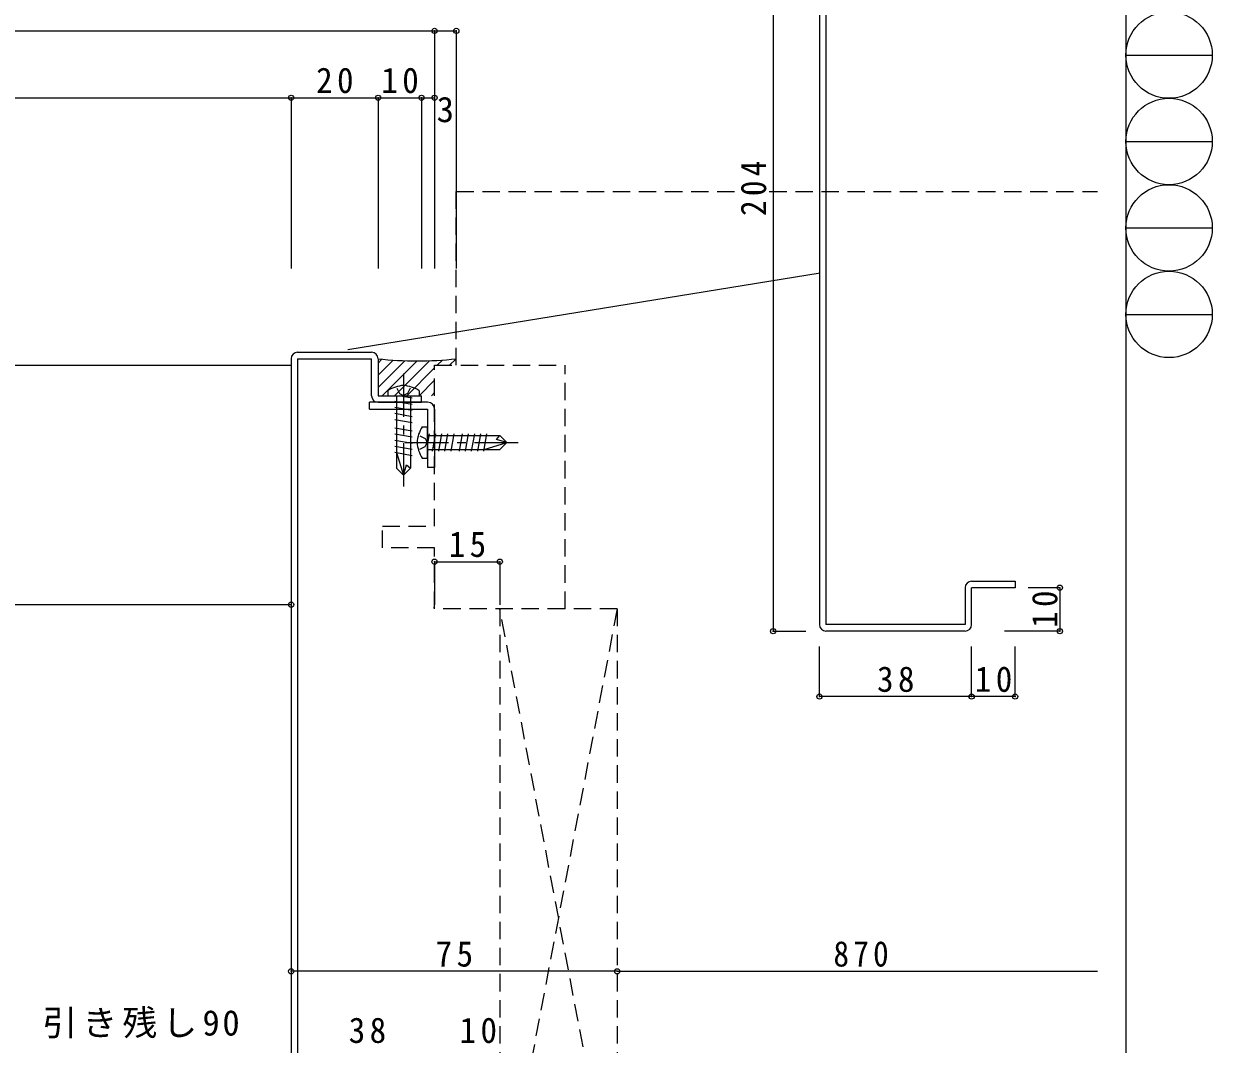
# Model space of a CAD drawing. Units: millimetres at full size, sheet at 1:2; some dimension numbers follow another scale. Extents: x -1696 to 788, y -1623 to -924.
# Drawn here: x -325.8 to -52.4, y -1394 to -1159.3 of the extents above; entities that cross this region are included whole.
import ezdxf
from ezdxf.enums import TextEntityAlignment as Align

# ---------------------------------------------------------------- set-up
doc = ezdxf.new("R2010")
doc.units = ezdxf.units.MM
doc.header["$LTSCALE"] = 2
doc.header["$PDMODE"] = 32
doc.header["$PDSIZE"] = 1.2
doc.linetypes.add('CHAIN1', pattern=[8, 5, -1, 1, -1])
doc.linetypes.add('DASHED2', pattern=[3, 2, -1])
doc.layers.add('1-9_hojyosen', color=7, linetype='Continuous', lineweight=9)
doc.layers.add('F-0', color=5, linetype='Continuous', lineweight=9)
doc.styles.add('ＭＳ ゴシック', font='')
doc.styles.get('ＭＳ ゴシック').set_extended_font_data('MS Gothic')

msp = doc.modelspace()

# ---------------------------------------------------------------- linework, layer by layer
at = {"layer": '1-9_hojyosen', "color": 3}
for p, q in [((-153.389, -1095.03), (-153.389, -1299.03)), ((-697.265, -1160.947), (-231.265, -1160.947)), ((-231.265, -1160.947), (-231.265, -1215.629)), ((-231.265, -1160.947), (-226.265, -1160.947)), ((-226.265, -1160.947), (-226.265, -1215.629)), ((-664.265, -1176.336), (-264.265, -1176.336)), ((-264.265, -1176.336), (-264.265, -1215.629)), ((-264.265, -1176.336), (-244.265, -1176.336)), ((-244.265, -1176.336), (-244.265, -1215.629)), ((-244.265, -1176.336), (-234.265, -1176.336)), ((-234.265, -1176.336), (-234.265, -1215.629)), ((-234.265, -1176.336), (-231.265, -1176.336)), ((-231.265, -1176.336), (-231.265, -1215.629)), ((-231.265, -1283.047), (-216.265, -1283.047)), ((-231.265, -1283.047), (-231.265, -1292.941)), ((-216.265, -1283.047), (-216.265, -1292.941)), ((-87.433, -1289.03), (-94.711, -1289.03)), ((-87.433, -1289.03), (-87.433, -1299.03)), ((-414.265, -1292.923), (-264.265, -1292.923)), ((-153.389, -1299.03), (-145.875, -1299.03)), ((-87.433, -1299.03), (-100.183, -1299.03)), ((-142.734, -1314.078), (-142.734, -1302.591)), ((-107.734, -1314.078), (-107.734, -1302.591)), ((-97.734, -1314.078), (-97.734, -1302.591)), ((-107.734, -1314.078), (-142.734, -1314.078)), ((-97.734, -1314.078), (-107.734, -1314.078)), ((-189.265, -1377.273), (-264.265, -1377.273)), ((-189.265, -1377.273), (-78.77, -1377.273))]:
    msp.add_line(p, q, dxfattribs=at)
at = {"layer": '1-9_hojyosen'}
for p, q in [((-142.734, -1096.53), (-142.734, -1297.53)), ((-141.234, -1096.53), (-141.234, -1294.53)), ((-141.234, -1168.03), (-141.234, -1297.53)), ((-251.214, -1234.241), (-142.548, -1216.619)), ((-262.765, -1234.882), (-245.765, -1234.882)), ((-462.265, -1237.882), (-264.265, -1237.882)), ((-264.265, -1236.382), (-264.265, -1437.382)), ((-262.765, -1236.382), (-245.765, -1236.382)), ((-262.765, -1236.382), (-262.765, -1437.382)), ((-245.765, -1244.882), (-245.765, -1236.382)), ((-244.265, -1236.382), (-244.265, -1244.882)), ((-244.265, -1237.35), (-243.389, -1236.474)), ((-244.265, -1240.178), (-240.778, -1236.691)), ((-244.265, -1243.007), (-238.086, -1236.828)), ((-243.311, -1244.882), (-235.306, -1236.877)), ((-240.483, -1244.882), (-232.429, -1236.828)), ((-230.654, -1237.882), (-229.443, -1236.67)), ((-227.826, -1237.882), (-226.334, -1236.389)), ((-237.654, -1244.882), (-231.265, -1238.492)), ((-234.826, -1244.882), (-231.265, -1241.32)), ((-246.265, -1247.982), (-246.265, -1246.382)), ((-232.865, -1246.382), (-246.265, -1246.382)), ((-234.265, -1246.382), (-245.765, -1246.382)), ((-244.265, -1244.882), (-234.265, -1244.882)), ((-244.265, -1246.382), (-234.265, -1246.382)), ((-234.265, -1246.382), (-234.265, -1244.882)), ((-231.998, -1244.882), (-231.265, -1244.149)), ((-231.265, -1247.982), (-231.265, -1261.382)), ((-231.265, -1261.382), (-232.865, -1261.382)), ((-107.734, -1287.53), (-97.734, -1287.53)), ((-97.734, -1287.53), (-97.734, -1289.03)), ((-109.234, -1289.03), (-109.234, -1297.53)), ((-97.734, -1289.03), (-107.734, -1289.03)), ((-107.734, -1297.53), (-107.734, -1289.03)), ((-231.265, -1293.499), (-231.541, -1293.776)), ((-109.234, -1297.53), (-141.234, -1297.53)), ((-109.234, -1299.03), (-141.234, -1299.03))]:
    msp.add_line(p, q, dxfattribs=at)
at = {"layer": '1-9_hojyosen', "linetype": 'DASHED2'}
for p, q in [((-226.265, -1197.882), (-78.77, -1197.882)), ((-226.265, -1237.882), (-226.265, -1197.882)), ((-231.265, -1274.882), (-231.265, -1237.882)), ((-231.265, -1237.882), (-201.265, -1237.882)), ((-201.265, -1293.882), (-201.265, -1237.882)), ((-243.265, -1274.882), (-231.265, -1274.882)), ((-243.265, -1279.882), (-243.265, -1274.882)), ((-231.265, -1279.882), (-243.265, -1279.882)), ((-231.265, -1293.882), (-231.265, -1279.882)), ((-201.265, -1293.882), (-231.265, -1293.882)), ((-216.265, -1293.882), (-216.265, -1435.882)), ((-189.265, -1293.882), (-216.265, -1293.882)), ((-189.265, -1435.882), (-216.265, -1293.882)), ((-189.265, -1293.882), (-216.265, -1435.882)), ((-189.265, -1293.882), (-189.265, -1435.882))]:
    msp.add_line(p, q, dxfattribs=at)
at = {"layer": '1-9_hojyosen', "color": 6, "linetype": 'CHAIN1'}
for p, q in [((-238.415, -1239.758), (-238.415, -1265.767)), ((-238.051, -1255.629), (-212.042, -1255.629))]:
    msp.add_line(p, q, dxfattribs=at)
at = {"layer": '1-9_hojyosen', "color": 6}
for p, q in [((-242.015, -1243.711), (-242.015, -1244.911)), ((-236.888, -1243.157), (-237.499, -1244.383)), ((-234.815, -1243.711), (-234.815, -1244.911)), ((-242.015, -1244.911), (-234.815, -1244.911)), ((-240.415, -1246.095), (-236.415, -1246.8)), ((-240.015, -1244.911), (-240.015, -1261.548)), ((-240.015, -1244.911), (-236.815, -1244.911)), ((-239.125, -1244.911), (-236.415, -1245.389)), ((-237.499, -1244.383), (-238.227, -1244.77)), ((-236.815, -1244.911), (-236.815, -1261.548)), ((-240.415, -1247.506), (-236.415, -1248.211)), ((-240.415, -1248.917), (-236.415, -1249.622)), ((-240.415, -1250.328), (-236.415, -1251.033)), ((-234.098, -1252.029), (-232.898, -1252.029)), ((-232.898, -1259.229), (-232.898, -1252.029)), ((-240.415, -1252.239), (-236.415, -1252.944)), ((-240.415, -1253.65), (-236.415, -1254.355)), ((-234.652, -1254.102), (-233.426, -1254.713)), ((-233.426, -1254.713), (-233.038, -1255.441)), ((-232.898, -1256.339), (-232.42, -1253.629)), ((-232.898, -1254.029), (-216.261, -1254.029)), ((-232.898, -1257.229), (-232.898, -1254.029)), ((-231.714, -1257.629), (-231.009, -1253.629)), ((-230.303, -1257.629), (-229.598, -1253.629)), ((-228.892, -1257.629), (-228.187, -1253.629)), ((-227.481, -1257.629), (-226.776, -1253.629)), ((-225.57, -1257.629), (-224.865, -1253.629)), ((-224.159, -1257.629), (-223.454, -1253.629)), ((-222.748, -1257.629), (-222.043, -1253.629)), ((-221.337, -1257.629), (-220.632, -1253.629)), ((-219.926, -1257.629), (-219.221, -1253.629)), ((-216.261, -1254.029), (-214.661, -1255.629)), ((-240.415, -1255.061), (-236.415, -1255.766)), ((-240.415, -1256.472), (-236.415, -1257.177)), ((-232.898, -1257.229), (-216.261, -1257.229)), ((-219.855, -1257.229), (-214.661, -1255.629)), ((-240.415, -1257.883), (-236.415, -1258.588)), ((-240.015, -1257.954), (-238.415, -1263.148)), ((-234.098, -1259.229), (-232.898, -1259.229)), ((-236.815, -1261.548), (-238.415, -1263.148))]:
    msp.add_line(p, q, dxfattribs=at)
for points in [[(-239.943, -1243.157), (-239.331, -1244.383), (-238.603, -1244.77)], [(-216.261, -1257.229), (-214.661, -1255.629), (-217.047, -1254.937), (-216.261, -1254.029)], [(-234.652, -1257.157), (-233.426, -1256.545), (-233.038, -1255.817)], [(-240.015, -1261.548), (-238.415, -1263.148), (-237.723, -1260.762), (-236.815, -1261.548)]]:
    msp.add_lwpolyline(points, dxfattribs=at)
at = {"layer": '1-9_hojyosen'}
msp.add_lwpolyline([(-246.265, -1247.982), (-232.865, -1247.982), (-232.865, -1261.382)], dxfattribs=at)
for centre, radius, start, end in [((-262.765, -1236.382), 1.5, 90, 180), ((-245.765, -1236.382), 1.5, 0, 90), ((-235.265, -1154.842), 82.034, 263.70141, 276.29859), ((-244.265, -1244.882), 1.5, 180, 270), ((-232.865, -1247.982), 1.6, 0, 90), ((-107.734, -1289.03), 1.5, 90, 180), ((-141.234, -1297.53), 1.5, 180, 270), ((-109.234, -1297.53), 1.5, 270, 0)]:
    msp.add_arc(centre, radius, start, end, dxfattribs=at)
at = {"layer": '1-9_hojyosen', "color": 6}
for centre, radius, start, end in [((-237.927, -1249.975), 7.479, 93.73961, 123.13026), ((-238.903, -1249.975), 7.479, 56.86972, 86.26038), ((-238.415, -1244.418), 0.4, 241.96799, 298.02188), ((-227.834, -1256.117), 7.479, 146.86972, 176.26038), ((-227.834, -1255.141), 7.479, 183.73961, 213.13026), ((-233.391, -1255.629), 0.4, 331.96799, 28.02188)]:
    msp.add_arc(centre, radius, start, end, dxfattribs=at)
at = {"layer": '1-9_hojyosen', "color": 134}
for p in [(-231.265, -1160.947), (-226.265, -1160.947), (-264.265, -1176.336), (-244.265, -1176.336), (-234.265, -1176.336), (-231.265, -1176.336), (-231.265, -1283.047), (-216.265, -1283.047), (-87.433, -1289.03), (-264.265, -1292.923), (-153.389, -1299.03), (-87.433, -1299.03), (-142.734, -1314.078), (-107.734, -1314.078), (-97.734, -1314.078), (-264.265, -1377.273), (-189.265, -1377.273)]:
    msp.add_point(p, dxfattribs=at)
at = {"layer": 'F-0'}
for p, q in [((-72.265, -1077.054), (-72.265, -1623.379)), ((-72.265, -1166.514), (-52.385, -1166.514)), ((-72.265, -1186.394), (-52.385, -1186.394)), ((-72.265, -1206.274), (-52.385, -1206.274)), ((-72.265, -1226.154), (-52.385, -1226.154))]:
    msp.add_line(p, q, dxfattribs=at)
for centre in [(-62.325, -1166.514), (-62.325, -1186.394), (-62.325, -1206.274), (-62.325, -1226.154)]:
    msp.add_circle(centre, 9.94, dxfattribs=at)

# ---------------------------------------------------------------- texts
at = {"layer": '1-9_hojyosen', "style": 'ＭＳ ゴシック'}
msp.add_text('3', height=5.865, dxfattribs=at).set_placement((-230.789, -1183.705), align=Align.BOTTOM_LEFT)
at = {"layer": '1-9_hojyosen', "char_height": 5.865, "attachment_point": 7, "style": 'ＭＳ ゴシック'}
for s, insert in [('\\T1.27;\\W0.95;20', (-258.515, -1175.336)), ('\\T1.27;\\W0.95;10', (-243.515, -1175.336)), ('\\T1.27;\\W0.95;15', (-228.015, -1282.047)), ('\\T1.27;\\W0.95;38', (-129.484, -1313.078)), ('\\T1.27;\\W0.95;10', (-106.984, -1313.078)), ('\\T1.27;\\W0.95;75', (-231.015, -1376.273)), ('\\T1.27;\\W0.9;870', (-139.518, -1376.273)), ('\\T1.15;引き残し90', (-321.469, -1392.7)), ('\\T1.27;\\W0.95;38', (-251.015, -1393.843)), ('\\T1.27;\\W0.95;10', (-225.515, -1393.843))]:
    msp.add_mtext(s, dxfattribs=dict(at, insert=insert))
at = {"layer": '1-9_hojyosen', "char_height": 5.865, "attachment_point": 7, "rotation": 90, "style": 'ＭＳ ゴシック'}
for s, insert in [('\\T1.27;\\W0.9;204', (-154.906, -1203.53)), ('\\T1.27;\\W0.95;10', (-87.914, -1298.28))]:
    msp.add_mtext(s, dxfattribs=dict(at, insert=insert))

doc.saveas('drawing.dxf')
